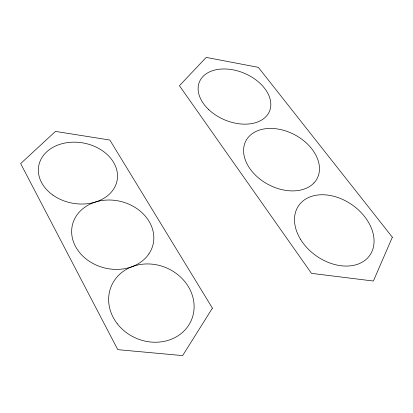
<?xml version="1.0" encoding="UTF-8"?>
<svg xmlns="http://www.w3.org/2000/svg" width="413" height="413" viewBox="0 0 413 413"><rect width="100%" height="100%" fill="white"/><g stroke="black" fill="none" stroke-linecap="round" stroke-linejoin="round"><path stroke-width="0.62" d="M392.35 237.212L373.388 281.036L311.485 273.365L179.423 85.728L206.206 57.397L258.332 67.355L392.35 237.212M212.411 308.15L182.629 355.603L117.772 349.656L20.65 163.584L55.481 131.411L109.837 140.033L212.411 308.15M148.938 253.845L147.864 255.342A41.486 34.222 14.1 0 1 110.767 269.064L108.536 268.755A41.486 34.222 14.1 0 1 78.191 213.345L79.394 211.957A41.486 34.222 14.1 0 1 115.795 200.486L117.855 200.816A41.486 34.222 14.1 0 1 148.938 253.845M313.968 182.933L312.873 184.007A40.293 28.167 28 0 1 293.757 190.889L291.795 190.899A40.293 28.167 28 0 1 250.484 169.444A40.293 28.167 28 0 1 250.614 134.932L251.791 133.982A40.293 28.167 28 0 1 270.763 128.417L272.616 128.469A40.293 28.167 28 0 1 312.171 149.346A40.293 28.167 28 0 1 313.968 182.933M52.916 195.106A39.865 30.593 10.5 0 0 117.013 180.935A39.865 30.593 10.5 0 0 63.855 143.259A39.865 30.593 10.5 0 0 52.916 195.106M117.189 323.622A43.499 38.311 23.1 0 0 190.687 321.691A43.499 38.311 23.1 0 0 146.248 263.948A43.499 38.311 23.1 0 0 117.189 323.622M300.494 239.251A43.386 31.187 35 0 0 369.372 255.91A43.386 31.187 35 0 0 332.966 196.067A43.386 31.187 35 0 0 300.494 239.251M208.353 109.259A37.986 25.296 22.9 0 0 269.431 111.422A37.986 25.296 22.9 0 0 225.632 68.992A37.986 25.296 22.9 0 0 208.353 109.259"/></g></svg>
